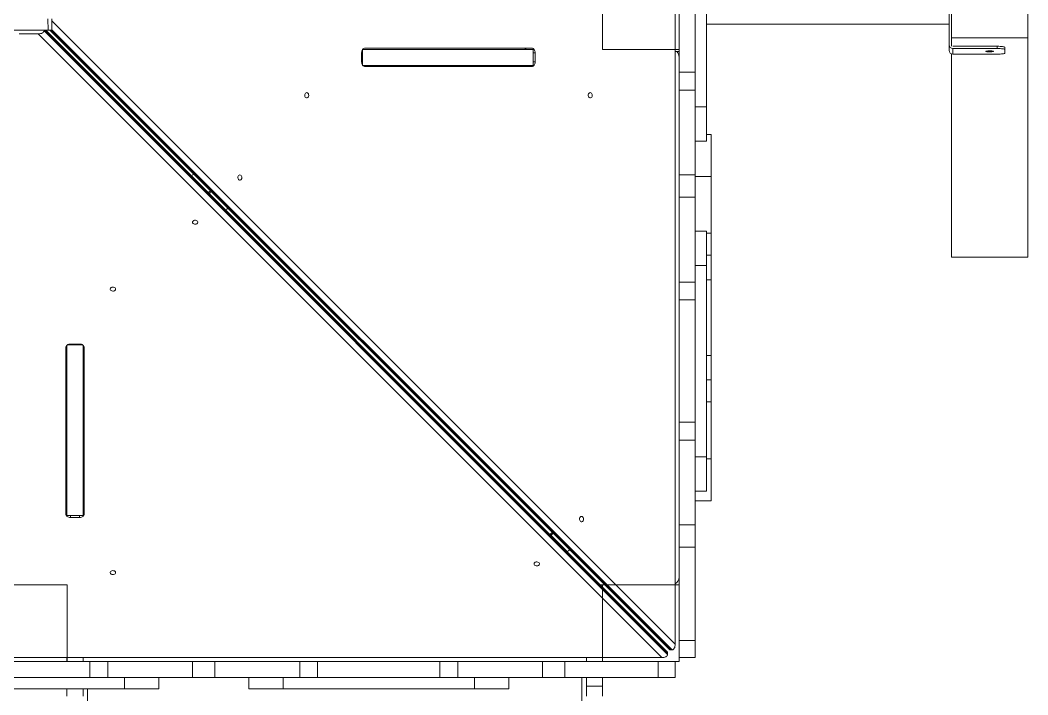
# Model space of a CAD drawing. Header units: millimetres. Extents: x -9609 to 9022, y -7175 to 8108.
# Drawn here: x 2736 to 4053, y 2313 to 3195 of the extents above; entities that cross this region are included whole.
import ezdxf

# ---------------------------------------------------------------- set-up
doc = ezdxf.new("R2010")
doc.units = ezdxf.units.MM
doc.layers.add('DIKOM_ОБЪЕКТ', color=7, linetype='Continuous')

msp = doc.modelspace()

# ---------------------------------------------------------------- linework, layer by layer
at = {"layer": 'DIKOM_ОБЪЕКТ', "color": 7, "linetype": 'Continuous', "lineweight": 15}
for p, q in [((3592.155, 2379.68), (3592.155, 4034.745)), ((3633.086, 3332.212), (3633.086, 3082.212)), ((3618.086, 3287.212), (3618.086, 3127.212)), ((3953.086, 3172.144), (3953.086, 3271.399)), ((4053.086, 3271.399), (4053.086, 3172.144)), ((3497.149, 3257.212), (3497.149, 3157.212)), ((3597.149, 3157.212), (3597.149, 3257.212)), ((3950.086, 3163.226), (3950.086, 3258.51)), ((3597.086, 3168.482), (3597.086, 3245.942)), ((2772.224, 3197.281), (2772.265, 3182.281)), ((2777.224, 3197.295), (2777.265, 3182.295)), ((2777.232, 3194.291), (3592.155, 2379.68)), ((3633.086, 3190.362), (3950.086, 3190.362)), ((2487.445, 3181.494), (2772.265, 3182.281)), ((2759.618, 3177.454), (2734.553, 3177.454)), ((3574.618, 2362.143), (2759.618, 3177.454)), ((2767.086, 3181.482), (2767.086, 3182.267)), ((2767.086, 3181.482), (3582.086, 2366.171)), ((3582.086, 2368.184), (2768.31, 3182.271)), ((3581.191, 2370.096), (2769.324, 3182.273)), ((2774.711, 3182.288), (3584.202, 2373.107)), ((2775.725, 3182.291), (3586.113, 2372.212)), ((3588.127, 2372.212), (2777.264, 3182.766)), ((3597.086, 3168.482), (3597.086, 3127.212)), ((3950.086, 3155.914), (3950.086, 3163.226)), ((3953.086, 3161.241), (3953.086, 3172.144)), ((4053.086, 3172.144), (3953.086, 3172.144)), ((4053.086, 2885.751), (4053.086, 3172.144)), ((3182.245, 3152.712), (3182.245, 3140.712)), ((3183.393, 3136.689), (3183.393, 3156.735)), ((3183.751, 3157.212), (3406.336, 3157.212)), ((3404.602, 3158.712), (3186.692, 3158.712)), ((3406.336, 3136.212), (3406.336, 3157.212)), ((3406.336, 3152.712), (3409.049, 3152.712)), ((3409.049, 3140.712), (3409.049, 3152.712)), ((3497.149, 3157.212), (3597.149, 3157.212)), ((3592.155, 3157.212), (3597.086, 3157.212)), ((3592.155, 3154.212), (3595.086, 3154.212)), ((3953.086, 2885.751), (3953.086, 3151.365)), ((3955.086, 3161.241), (4013.086, 3161.241)), ((3955.086, 3150.951), (3955.086, 3158.263)), ((4013.086, 3158.263), (3955.086, 3158.263)), ((4013.086, 3150.951), (3955.086, 3150.951)), ((4013.086, 3158.263), (4013.086, 3161.241)), ((4023.086, 3160.022), (4023.086, 3157.045)), ((4023.086, 3152.17), (4023.086, 3157.045)), ((3183.751, 3136.212), (3406.336, 3136.212)), ((3406.336, 3140.712), (3409.049, 3140.712)), ((3186.692, 3134.712), (3404.602, 3134.712)), ((3618.086, 3127.212), (3597.086, 3127.212)), ((3597.086, 3127.212), (3597.086, 3103.921)), ((3618.086, 3127.212), (3618.086, 3103.921)), ((3618.086, 3103.921), (3597.086, 3103.921)), ((3597.086, 3103.921), (3597.086, 2993.129)), ((3618.186, 3107.212), (3618.086, 3107.212)), ((3618.086, 3103.921), (3618.086, 2993.129)), ((3618.186, 3099.976), (3618.086, 3099.976)), ((3618.186, 3107.212), (3618.186, 3099.976)), ((3618.186, 3099.976), (3618.186, 3007.796)), ((3633.086, 3082.212), (3618.186, 3082.212)), ((3633.086, 3082.212), (3633.086, 3037.212)), ((3639.086, 3046.061), (3633.086, 3046.061)), ((3639.086, 3046.061), (3639.086, 2991.014)), ((3618.186, 3037.212), (3633.086, 3037.212)), ((3618.186, 3007.796), (3618.086, 3007.796)), ((3618.186, 3007.796), (3618.186, 2949.128)), ((3618.086, 2993.129), (3597.086, 2993.129)), ((3597.086, 2993.129), (3597.086, 2963.795)), ((3618.086, 2993.129), (3618.086, 2963.795)), ((3618.186, 2991.014), (3639.086, 2991.014)), ((3639.086, 2991.014), (3639.086, 2916.788)), ((2983.008, 2970.809), (2981.475, 2970.041)), ((2982.868, 2968.722), (2982.819, 2968.697)), ((2982.868, 2968.722), (2983.008, 2970.809)), ((3004.308, 2947.29), (2982.868, 2968.722)), ((3618.086, 2963.795), (3597.086, 2963.795)), ((3597.086, 2963.795), (3597.086, 2853.004)), ((3618.086, 2963.795), (3618.086, 2853.004)), ((3004.247, 2947.26), (3004.308, 2947.29)), ((3618.186, 2949.128), (3618.086, 2949.128)), ((3618.186, 2949.128), (3618.186, 2856.948)), ((3633.086, 2919.712), (3618.186, 2919.712)), ((3633.086, 2919.712), (3633.086, 2874.712)), ((3639.086, 2916.788), (3633.086, 2916.788)), ((3639.086, 2916.788), (3639.086, 2888.075)), ((3633.086, 2888.075), (3639.086, 2888.075)), ((3639.086, 2888.075), (3639.086, 2856.061)), ((4053.086, 2885.751), (3953.086, 2885.751)), ((3633.086, 2874.712), (3618.186, 2874.712)), ((3633.086, 2874.712), (3633.086, 2624.712)), ((3618.086, 2853.004), (3597.086, 2853.004)), ((3597.086, 2853.004), (3597.086, 2829.712)), ((3618.186, 2856.948), (3618.086, 2856.948)), ((3618.086, 2853.004), (3618.086, 2829.712)), ((3618.186, 2849.712), (3618.086, 2849.712)), ((3618.186, 2856.948), (3618.186, 2849.712)), ((3639.086, 2856.061), (3633.086, 2856.061)), ((3639.086, 2856.061), (3639.086, 2757.086)), ((3618.086, 2829.712), (3597.086, 2829.712)), ((3597.086, 2829.712), (3597.086, 2669.712)), ((3618.086, 2829.712), (3618.086, 2669.712)), ((2795.586, 2767.606), (2795.586, 2549.696)), ((2797.086, 2770.547), (2797.086, 2547.961)), ((2797.562, 2770.905), (2817.609, 2770.905)), ((2813.586, 2772.053), (2801.586, 2772.053)), ((2818.086, 2770.547), (2818.086, 2547.961)), ((2819.586, 2549.696), (2819.586, 2767.606)), ((3633.086, 2757.086), (3639.086, 2757.086)), ((3639.086, 2757.086), (3639.086, 2725.073)), ((3639.086, 2725.073), (3633.086, 2725.073)), ((3639.086, 2725.073), (3639.086, 2696.36)), ((3633.086, 2696.36), (3639.086, 2696.36)), ((3639.086, 2696.36), (3639.086, 2622.133)), ((3618.086, 2669.712), (3597.086, 2669.712)), ((3597.086, 2669.712), (3597.086, 2646.42)), ((3618.086, 2669.712), (3618.086, 2646.42)), ((3618.186, 2649.712), (3618.086, 2649.712)), ((3618.186, 2649.712), (3618.186, 2642.476)), ((3618.086, 2646.42), (3597.086, 2646.42)), ((3597.086, 2646.42), (3597.086, 2535.629)), ((3618.086, 2646.42), (3618.086, 2535.629)), ((3618.186, 2642.476), (3618.086, 2642.476)), ((3618.186, 2642.476), (3618.186, 2550.296)), ((3633.086, 2624.712), (3618.186, 2624.712)), ((3633.086, 2624.712), (3633.086, 2579.712)), ((3639.086, 2622.133), (3633.086, 2622.133)), ((3639.086, 2622.133), (3639.086, 2567.086)), ((3618.186, 2579.712), (3633.086, 2579.712)), ((3618.186, 2567.086), (3639.086, 2567.086)), ((2797.086, 2547.961), (2818.086, 2547.961)), ((2801.586, 2547.961), (2801.586, 2545.249)), ((2801.586, 2545.249), (2813.586, 2545.249)), ((2813.586, 2547.961), (2813.586, 2545.249)), ((3618.186, 2550.296), (3618.086, 2550.296)), ((3618.186, 2550.296), (3618.186, 2491.628)), ((3618.086, 2535.629), (3597.086, 2535.629)), ((3597.086, 2535.629), (3597.086, 2506.295)), ((3618.086, 2535.629), (3618.086, 2506.295)), ((3429.665, 2524.323), (3427.904, 2523.441)), ((3429.525, 2522.235), (3429.248, 2522.097)), ((3429.525, 2522.235), (3429.665, 2524.323)), ((3450.965, 2500.804), (3429.525, 2522.235)), ((3618.086, 2506.295), (3597.086, 2506.295)), ((3597.086, 2506.295), (3597.086, 2384.36)), ((3618.086, 2506.295), (3618.086, 2384.36)), ((3450.677, 2500.66), (3450.965, 2500.804)), ((3618.186, 2491.628), (3618.086, 2491.628)), ((3618.186, 2491.628), (3618.186, 2399.448)), ((2797.149, 2457.212), (2697.149, 2457.212)), ((2797.149, 2357.212), (2797.149, 2457.212)), ((3497.086, 2457.212), (3494.108, 2457.212)), ((3500.064, 2457.212), (3497.086, 2457.212)), ((3497.086, 2457.212), (3497.086, 2454.234)), ((3497.149, 2457.212), (3497.149, 2357.212)), ((3597.149, 2457.212), (3497.149, 2457.212)), ((3597.086, 2457.212), (3592.155, 2457.212)), ((3597.149, 2357.212), (3597.149, 2457.212)), ((3618.186, 2399.448), (3618.086, 2399.448)), ((3618.186, 2399.448), (3618.186, 2392.212)), ((3618.086, 2384.36), (3597.086, 2384.36)), ((3597.086, 2384.36), (3597.086, 2362.212)), ((3618.186, 2392.212), (3618.086, 2392.212)), ((3618.086, 2384.36), (3618.086, 2362.212)), ((3588.127, 2372.212), (3586.113, 2372.212)), ((1919.553, 2362.143), (3574.618, 2362.143)), ((2797.086, 2357.212), (2797.086, 2362.143)), ((2818.086, 2362.143), (2818.086, 2357.212)), ((3476.086, 2362.143), (3476.086, 2357.212)), ((3497.086, 2362.143), (3497.086, 2357.212)), ((3582.086, 2366.171), (3582.086, 2368.184)), ((3618.086, 2362.212), (3597.086, 2362.212)), ((3597.086, 2357.212), (3597.086, 2362.212)), ((2697.149, 2357.212), (2797.149, 2357.212)), ((2708.356, 2357.212), (2785.815, 2357.212)), ((2827.086, 2357.212), (2785.815, 2357.212)), ((2827.086, 2336.212), (2827.086, 2357.212)), ((2850.377, 2357.212), (2827.086, 2357.212)), ((2850.377, 2336.212), (2850.377, 2357.212)), ((2961.168, 2357.212), (2850.377, 2357.212)), ((2961.168, 2336.212), (2961.168, 2357.212)), ((2990.503, 2357.212), (2961.168, 2357.212)), ((2990.503, 2336.212), (2990.503, 2357.212)), ((3101.294, 2357.212), (2990.503, 2357.212)), ((3101.294, 2336.212), (3101.294, 2357.212)), ((3124.586, 2357.212), (3101.294, 2357.212)), ((3124.586, 2336.212), (3124.586, 2357.212)), ((3284.586, 2357.212), (3124.586, 2357.212)), ((3284.586, 2336.212), (3284.586, 2357.212)), ((3307.877, 2357.212), (3284.586, 2357.212)), ((3307.877, 2336.212), (3307.877, 2357.212)), ((3418.668, 2357.212), (3307.877, 2357.212)), ((3418.668, 2336.212), (3418.668, 2357.212)), ((3448.003, 2357.212), (3418.668, 2357.212)), ((3448.003, 2336.212), (3448.003, 2357.212)), ((3569.938, 2357.212), (3448.003, 2357.212)), ((3497.149, 2357.212), (3597.149, 2357.212)), ((3569.938, 2336.212), (3569.938, 2357.212)), ((3592.086, 2357.212), (3569.938, 2357.212)), ((3592.086, 2336.212), (3592.086, 2357.212)), ((3592.086, 2357.212), (3597.086, 2357.212)), ((2827.086, 2336.212), (2667.086, 2336.212)), ((2850.377, 2336.212), (2827.086, 2336.212)), ((2847.086, 2336.112), (2847.086, 2336.212)), ((2854.321, 2336.112), (2847.086, 2336.112)), ((2961.168, 2336.212), (2850.377, 2336.212)), ((2854.321, 2336.112), (2854.321, 2336.212)), ((2946.501, 2336.112), (2854.321, 2336.112)), ((2872.086, 2321.212), (2872.086, 2336.112)), ((2917.086, 2321.212), (2917.086, 2336.112)), ((2946.501, 2336.112), (2946.501, 2336.212)), ((3005.17, 2336.112), (2946.501, 2336.112)), ((2990.503, 2336.212), (2961.168, 2336.212)), ((3101.294, 2336.212), (2990.503, 2336.212)), ((3005.17, 2336.112), (3005.17, 2336.212)), ((3097.35, 2336.112), (3005.17, 2336.112)), ((3034.586, 2336.112), (3034.586, 2321.212)), ((3079.586, 2321.212), (3079.586, 2336.112)), ((3097.35, 2336.112), (3097.35, 2336.212)), ((3104.586, 2336.112), (3097.35, 2336.112)), ((3124.586, 2336.212), (3101.294, 2336.212)), ((3104.586, 2336.112), (3104.586, 2336.212)), ((3284.586, 2336.212), (3124.586, 2336.212)), ((3307.877, 2336.212), (3284.586, 2336.212)), ((3304.586, 2336.112), (3304.586, 2336.212)), ((3311.821, 2336.112), (3304.586, 2336.112)), ((3418.668, 2336.212), (3307.877, 2336.212)), ((3311.821, 2336.112), (3311.821, 2336.212)), ((3404.001, 2336.112), (3311.821, 2336.112)), ((3329.586, 2321.212), (3329.586, 2336.112)), ((3374.586, 2321.212), (3374.586, 2336.112)), ((3404.001, 2336.112), (3404.001, 2336.212)), ((3462.67, 2336.112), (3404.001, 2336.112)), ((3448.003, 2336.212), (3418.668, 2336.212)), ((3569.938, 2336.212), (3448.003, 2336.212)), ((3462.67, 2336.112), (3462.67, 2336.212)), ((3554.85, 2336.112), (3462.67, 2336.112)), ((3470.086, 2336.112), (3470.086, 880.515)), ((3476.086, 2336.112), (3476.086, 2324.925)), ((3497.086, 2336.112), (3497.086, 2324.925)), ((3554.85, 2336.112), (3554.85, 2336.212)), ((3562.086, 2336.112), (3554.85, 2336.112)), ((3562.086, 2336.112), (3562.086, 2336.212)), ((3592.086, 2336.212), (3569.938, 2336.212)), ((2872.086, 2321.212), (2622.086, 2321.212)), ((2797.086, 2311.696), (2797.086, 2321.212)), ((2818.086, 2311.696), (2818.086, 2321.212)), ((2824.086, 2321.212), (2824.086, 880.515)), ((2917.086, 2321.212), (2872.086, 2321.212)), ((3079.586, 2321.212), (3034.586, 2321.212)), ((3329.586, 2321.212), (3079.586, 2321.212)), ((3374.586, 2321.212), (3329.586, 2321.212)), ((3497.086, 2324.925), (3476.086, 2324.925)), ((3476.086, 2311.696), (3476.086, 2324.925)), ((3497.086, 2311.696), (3497.086, 2324.925))]:
    msp.add_line(p, q, dxfattribs=at)
at = {"layer": 'DIKOM_ОБЪЕКТ', "color": 7, "linetype": 'Continuous', "lineweight": 15, "flags": 128}
for points in [[(2772.265, 3182.281), (2773.241, 3182.284), (2774.179, 3182.287), (2775.043, 3182.289), (2775.801, 3182.291), (2776.422, 3182.293), (2776.884, 3182.294), (2777.169, 3182.295), (2777.265, 3182.295)], [(3186.692, 3158.712), (3185.825, 3158.597), (3184.99, 3158.255), (3184.221, 3157.701), (3183.548, 3156.955), (3182.995, 3156.046), (3182.584, 3155.008), (3182.33, 3153.883), (3182.245, 3152.712)], [(3409.049, 3152.712), (3408.963, 3153.883), (3408.71, 3155.008), (3408.299, 3156.046), (3407.746, 3156.955), (3407.072, 3157.701), (3406.304, 3158.255), (3405.469, 3158.597), (3404.602, 3158.712)], [(3998.086, 3154.607), (3998.271, 3154.443), (3998.813, 3154.291), (3999.673, 3154.162), (4000.785, 3154.066), (4002.068, 3154.011), (4003.427, 3153.999), (4004.76, 3154.033), (4005.969, 3154.109), (4006.964, 3154.223), (4007.672, 3154.364), (4008.039, 3154.524), (4008.039, 3154.69), (4007.672, 3154.85), (4006.964, 3154.992), (4005.969, 3155.105), (4004.76, 3155.181), (4003.427, 3155.215), (4002.068, 3155.204), (4000.785, 3155.148), (3999.673, 3155.053), (3998.813, 3154.924), (3998.271, 3154.772), (3998.086, 3154.607)], [(4013.086, 3161.241), (4015.036, 3161.218), (4016.912, 3161.148), (4018.641, 3161.036), (4020.157, 3160.884), (4021.4, 3160.699), (4022.324, 3160.489), (4022.893, 3160.26), (4023.086, 3160.022)], [(4023.086, 3157.045), (4022.893, 3157.282), (4022.324, 3157.511), (4021.4, 3157.722), (4020.157, 3157.906), (4018.641, 3158.058), (4016.912, 3158.171), (4015.036, 3158.24), (4013.086, 3158.263)], [(4013.086, 3150.951), (4015.036, 3150.975), (4016.912, 3151.044), (4018.641, 3151.157), (4020.157, 3151.308), (4021.4, 3151.493), (4022.324, 3151.703), (4022.893, 3151.932), (4023.086, 3152.17)], [(3182.245, 3140.712), (3182.33, 3139.542), (3182.584, 3138.416), (3182.995, 3137.379), (3183.548, 3136.47), (3184.221, 3135.723), (3184.99, 3135.169), (3185.825, 3134.827), (3186.692, 3134.712)], [(3404.602, 3134.712), (3405.469, 3134.827), (3406.304, 3135.169), (3407.072, 3135.723), (3407.746, 3136.47), (3408.299, 3137.379), (3408.71, 3138.416), (3408.963, 3139.542), (3409.049, 3140.712)], [(3110.466, 3100.712), (3109.624, 3100.523), (3108.873, 3099.974), (3108.295, 3099.126), (3107.952, 3098.071), (3107.881, 3096.923), (3108.091, 3095.806), (3108.558, 3094.842), (3109.232, 3094.134), (3110.039, 3093.76), (3110.893, 3093.76), (3111.701, 3094.134), (3112.375, 3094.842), (3112.842, 3095.806), (3113.052, 3096.923), (3112.981, 3098.071), (3112.638, 3099.126), (3112.06, 3099.974), (3111.309, 3100.523), (3110.466, 3100.712)], [(3481.061, 3100.712), (3480.218, 3100.523), (3479.467, 3099.974), (3478.889, 3099.126), (3478.546, 3098.071), (3478.475, 3096.923), (3478.685, 3095.806), (3479.152, 3094.842), (3479.826, 3094.134), (3480.634, 3093.76), (3481.488, 3093.76), (3482.295, 3094.134), (3482.969, 3094.842), (3483.436, 3095.806), (3483.646, 3096.923), (3483.576, 3098.071), (3483.233, 3099.126), (3482.654, 3099.974), (3481.903, 3100.523), (3481.061, 3100.712)], [(3023.045, 2993.143), (3022.203, 2992.953), (3021.452, 2992.405), (3020.873, 2991.557), (3020.53, 2990.502), (3020.46, 2989.354), (3020.669, 2988.237), (3021.136, 2987.272), (3021.81, 2986.565), (3022.618, 2986.191), (3023.472, 2986.191), (3024.28, 2986.565), (3024.954, 2987.272), (3025.421, 2988.237), (3025.63, 2989.354), (3025.56, 2990.502), (3025.217, 2991.557), (3024.638, 2992.405), (3023.887, 2992.953), (3023.045, 2993.143)], [(2961.155, 2931.253), (2961.344, 2930.41), (2961.893, 2929.659), (2962.741, 2929.081), (2963.796, 2928.738), (2964.944, 2928.667), (2966.061, 2928.877), (2967.025, 2929.344), (2967.733, 2930.018), (2968.107, 2930.826), (2968.107, 2931.68), (2967.733, 2932.487), (2967.025, 2933.161), (2966.061, 2933.628), (2964.944, 2933.838), (2963.796, 2933.767), (2962.741, 2933.424), (2961.893, 2932.846), (2961.344, 2932.095), (2961.155, 2931.253)], [(2860.586, 2843.831), (2860.396, 2844.674), (2859.847, 2845.425), (2859, 2846.003), (2857.945, 2846.346), (2856.797, 2846.417), (2855.68, 2846.207), (2854.715, 2845.74), (2854.007, 2845.066), (2853.633, 2844.258), (2853.633, 2843.404), (2854.007, 2842.597), (2854.715, 2841.923), (2855.68, 2841.456), (2856.797, 2841.246), (2857.945, 2841.317), (2859, 2841.66), (2859.847, 2842.238), (2860.396, 2842.989), (2860.586, 2843.831)], [(2801.586, 2772.053), (2800.415, 2771.967), (2799.289, 2771.714), (2798.252, 2771.303), (2797.343, 2770.75), (2796.597, 2770.076), (2796.042, 2769.307), (2795.701, 2768.473), (2795.586, 2767.606)], [(2819.586, 2767.606), (2819.47, 2768.473), (2819.129, 2769.307), (2818.574, 2770.076), (2817.828, 2770.75), (2816.919, 2771.303), (2815.882, 2771.714), (2814.756, 2771.967), (2813.586, 2772.053)], [(2795.586, 2549.696), (2795.701, 2548.828), (2796.042, 2547.994), (2796.597, 2547.225), (2797.343, 2546.551), (2798.252, 2545.998), (2799.289, 2545.587), (2800.415, 2545.334), (2801.586, 2545.249)], [(2813.586, 2545.249), (2814.756, 2545.334), (2815.882, 2545.587), (2816.919, 2545.998), (2817.828, 2546.551), (2818.574, 2547.225), (2819.129, 2547.994), (2819.47, 2548.828), (2819.586, 2549.696)], [(3469.702, 2546.657), (3468.859, 2546.467), (3468.108, 2545.919), (3467.53, 2545.071), (3467.187, 2544.016), (3467.116, 2542.868), (3467.326, 2541.751), (3467.793, 2540.786), (3468.467, 2540.079), (3469.275, 2539.704), (3470.129, 2539.704), (3470.936, 2540.079), (3471.61, 2540.786), (3472.077, 2541.751), (3472.287, 2542.868), (3472.217, 2544.016), (3471.874, 2545.071), (3471.295, 2545.919), (3470.544, 2546.467), (3469.702, 2546.657)], [(3407.641, 2484.596), (3407.831, 2483.754), (3408.379, 2483.003), (3409.227, 2482.424), (3410.282, 2482.081), (3411.43, 2482.011), (3412.547, 2482.22), (3413.512, 2482.687), (3414.219, 2483.361), (3414.593, 2484.169), (3414.593, 2485.023), (3414.219, 2485.831), (3413.512, 2486.505), (3412.547, 2486.972), (3411.43, 2487.181), (3410.282, 2487.111), (3409.227, 2486.768), (3408.379, 2486.189), (3407.831, 2485.438), (3407.641, 2484.596)], [(2860.586, 2473.237), (2860.396, 2474.079), (2859.847, 2474.83), (2859, 2475.409), (2857.945, 2475.752), (2856.797, 2475.822), (2855.68, 2475.613), (2854.715, 2475.145), (2854.007, 2474.472), (2853.633, 2473.664), (2853.633, 2472.81), (2854.007, 2472.002), (2854.715, 2471.328), (2855.68, 2470.861), (2856.797, 2470.652), (2857.945, 2470.722), (2859, 2471.065), (2859.847, 2471.644), (2860.396, 2472.395), (2860.586, 2473.237)]]:
    msp.add_lwpolyline(points, dxfattribs=at)
at = {"layer": 'DIKOM_ОБЪЕКТ', "color": 7, "linetype": 'Continuous', "lineweight": 15}
for centre, radius, start, end in [((3955.067, 3163.245), 4.981, 180.214859, 270.21431), ((3394.393, 3154.805), 3.909, 38.000962, 87.960952), ((3587.086, 3147.212), 10, 0, 44.427004), ((3595.086, 3159.212), 5, 270, 293.578178), ((3955.067, 3155.933), 4.981, 180.21486, 270.213622), ((3394.393, 3138.619), 3.91, 272.040203, 321.997884), ((2947.086, 3007.212), 20, 309.372854, 320.627146), ((2978.085, 2977.936), 10.382, 297.43628, 319.136683), ((2980.558, 2975.494), 5.287, 297.606738, 322.900111), ((2999.532, 2956.495), 10.37, 297.4227, 319.150264), ((2799.492, 2559.904), 3.909, 182.03937, 231.999187), ((2815.679, 2559.904), 3.909, 308.001031, 357.962255), ((3424.748, 2531.441), 10.371, 297.425473, 319.149828), ((3427.216, 2529.006), 5.284, 297.600764, 322.90537), ((3446.188, 2510.01), 10.371, 297.425473, 319.149828), ((3587.086, 2467.212), 10, 300.460184, 0)]:
    msp.add_arc(centre, radius, start, end, dxfattribs=at)
for centre, major_axis, start_param, end_param in [((2759.618, 3181.482), (7.467, 0), 4.71238898, 6.28318531), ((3586.113, 2379.68), (0, 7.467), 2.64709997, 3.14159265), ((3588.127, 2379.68), (0, 7.467), 3.14159265, 4.71238898), ((3574.618, 2366.171), (7.467, 0), 4.71238898, 6.28318531), ((3574.618, 2368.184), (7.467, 0), 0, 0.49449269)]:
    msp.add_ellipse(centre, major_axis=major_axis, ratio=0.53937887, start_param=start_param, end_param=end_param, dxfattribs=at)

doc.saveas('drawing.dxf')
